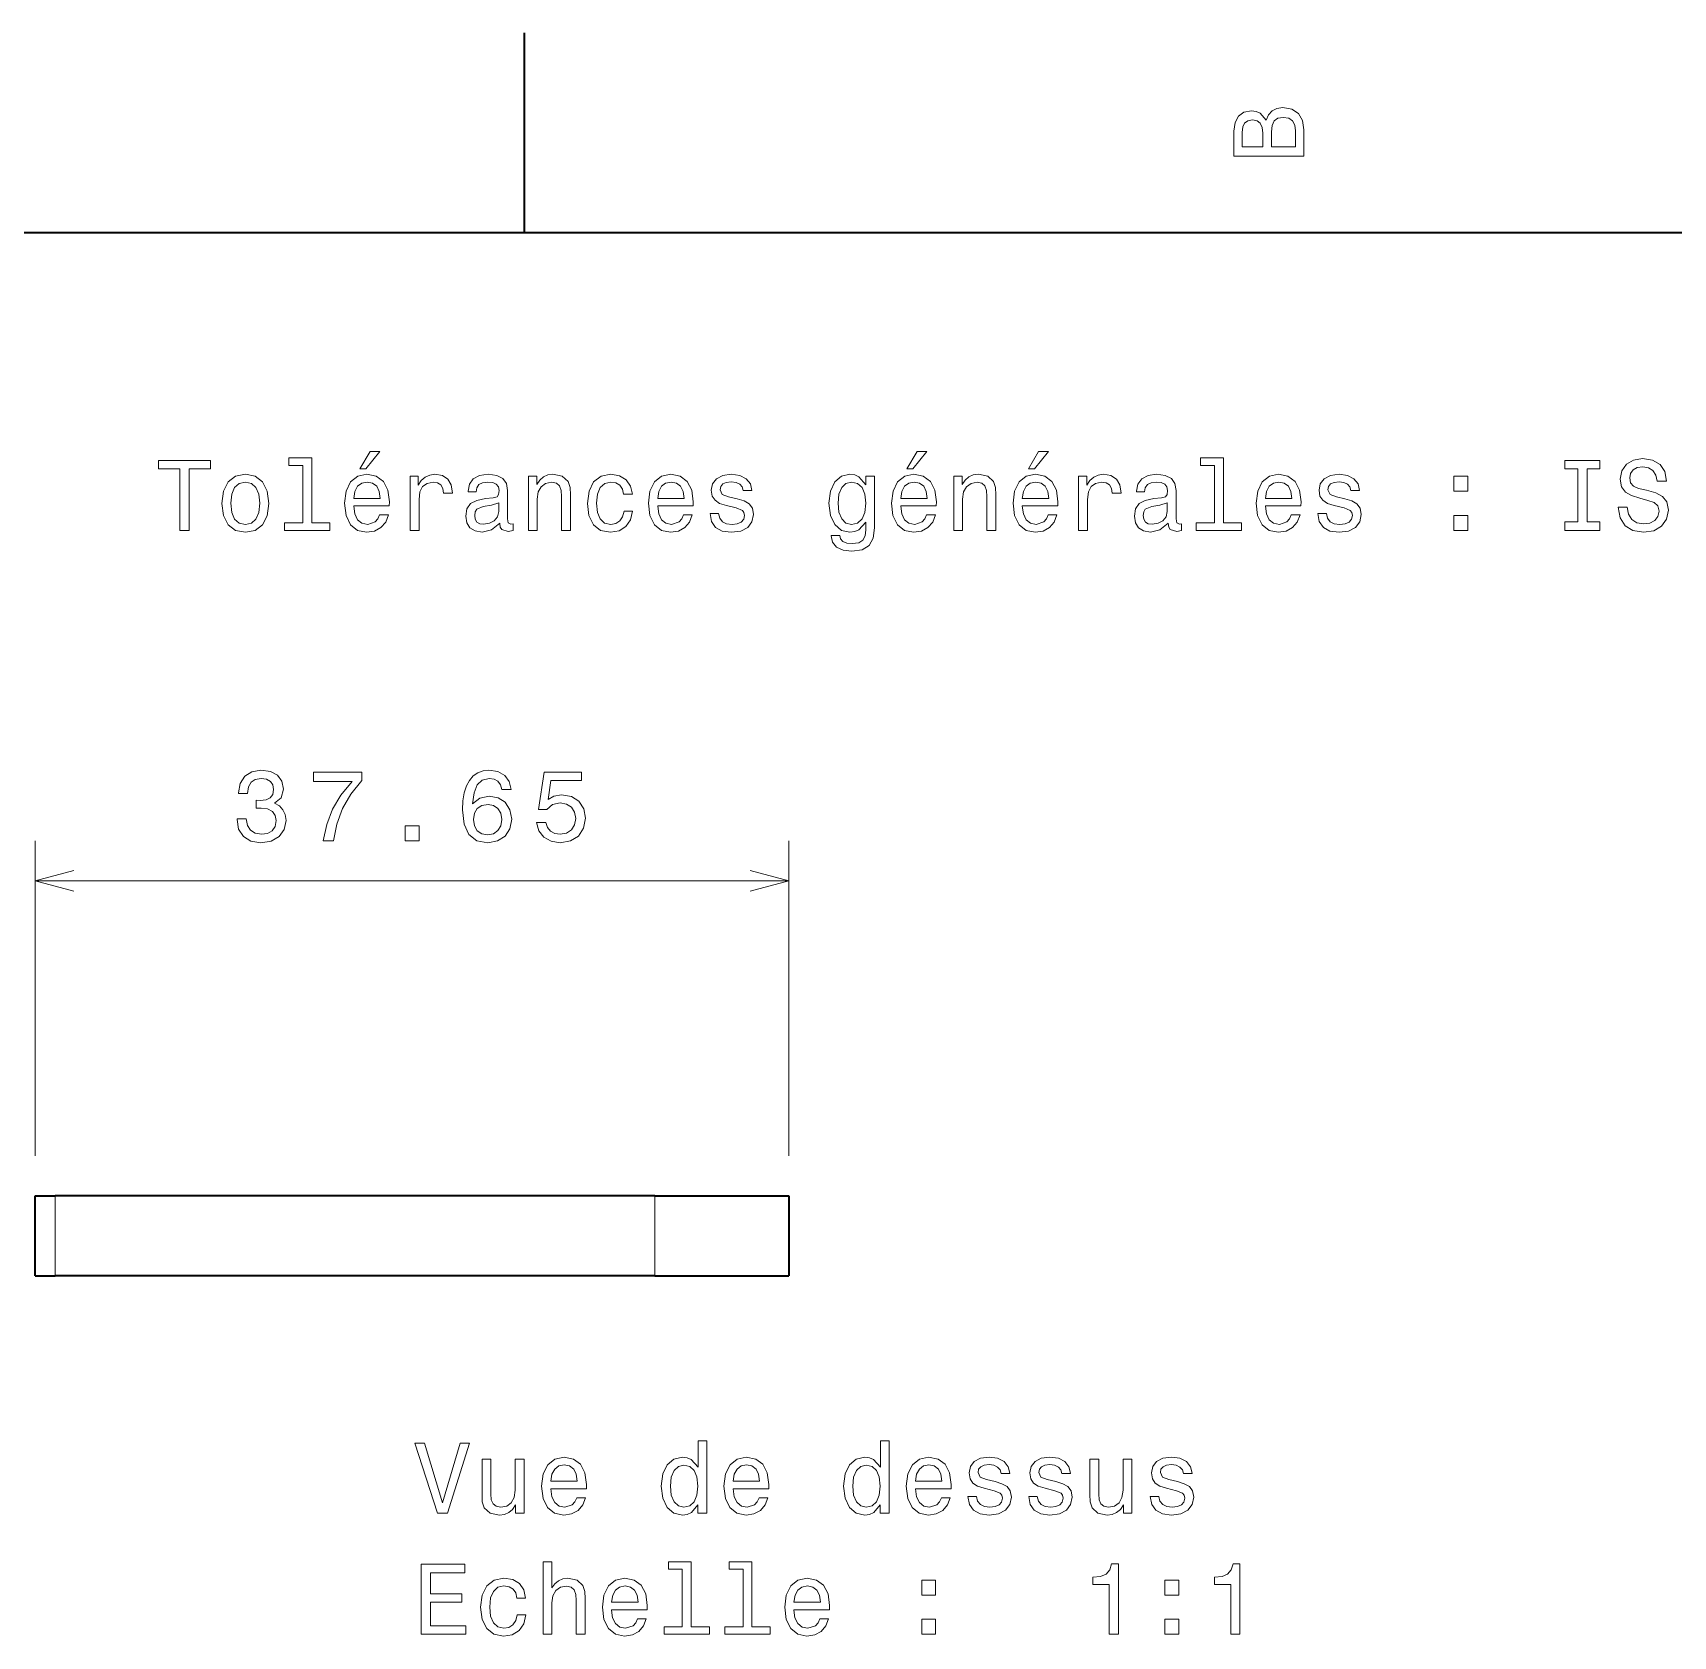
# Model space of a CAD drawing. Extents: x 0 to 297, y 0 to 210.
# Drawn here: x 123.9 to 205.9, y 129.9 to 210 of the extents above; entities that cross this region are included whole.
import ezdxf

# ---------------------------------------------------------------- set-up
doc = ezdxf.new("R2010")
doc.units = 0

msp = doc.modelspace()

# ---------------------------------------------------------------- linework, layer by layer
at = {"color": 7, "lineweight": 35, "ltscale": 0.25}
msp.add_line((148.5, 200), (148.5, 210), dxfattribs=at)
at = {"color": 7, "lineweight": 35}
for p, q in [((287, 200), (10, 200)), ((155.008911, 151.90387), (125.054321, 151.90387)), ((155.008911, 147.90387), (125.054321, 147.90387))]:
    msp.add_line(p, q, dxfattribs=at)
at = {"color": 7, "lineweight": 13, "ltscale": 0.393365}
for p, q in [((124.054321, 153.90387), (124.054321, 169.638489)), ((161.708862, 153.90387), (161.708862, 169.638489))]:
    msp.add_line(p, q, dxfattribs=at)
at = {"color": 7, "lineweight": 13}
msp.add_line((124.054321, 167.638489), (161.708862, 167.638489), dxfattribs=at)
at = {"color": 7, "lineweight": 35, "ltscale": 0.025}
for p, q in [((124.054321, 151.90387), (125.054321, 151.90387)), ((124.054321, 147.90387), (125.054321, 147.90387))]:
    msp.add_line(p, q, dxfattribs=at)
at = {"color": 7, "lineweight": 35, "ltscale": 0.1}
for p, q in [((124.054321, 147.90387), (124.054321, 151.90387)), ((161.708862, 151.90387), (161.708862, 147.90387))]:
    msp.add_line(p, q, dxfattribs=at)
at = {"color": 7, "lineweight": 13, "ltscale": 0.1}
for p, q in [((125.054321, 147.90387), (125.054321, 151.90387)), ((155.008911, 147.90387), (155.008911, 151.90387))]:
    msp.add_line(p, q, dxfattribs=at)
at = {"color": 7, "lineweight": 35, "ltscale": 0.167499}
for p, q in [((155.008911, 151.90387), (161.708862, 151.90387)), ((155.008911, 147.90387), (161.708862, 147.90387))]:
    msp.add_line(p, q, dxfattribs=at)
at = {"color": 7, "lineweight": 13}
for points in [[(185.542007, 205.630417), (185.249496, 205.983429), (185.052811, 206.074219), (184.81073, 206.104477), (184.432495, 206.03891), (184.160156, 205.842224), (183.993729, 205.524506), (183.933212, 205.080704), (183.933212, 203.835022), (187.433212, 203.835022), (187.433212, 205.151306), (187.36261, 205.620331), (187.155838, 205.968307), (186.828018, 206.185165), (186.384216, 206.260818), (186.08667, 206.215424), (185.839554, 206.094391), (185.65799, 205.897705)], [(187.014618, 205.095825), (187.014618, 204.298996), (185.809296, 204.298996), (185.809296, 205.050446), (185.844589, 205.368164), (185.9505, 205.595108), (186.132065, 205.731277), (186.394302, 205.776657), (186.671692, 205.731277), (186.863327, 205.605194), (186.979324, 205.393372)], [(185.385666, 204.984879), (185.385666, 204.298996), (184.351807, 204.298996), (184.351807, 205.025223), (184.382065, 205.297562), (184.472839, 205.489197), (184.629181, 205.605194), (184.86116, 205.645538), (185.093155, 205.600143), (185.254532, 205.479111), (185.355408, 205.272339)], [(131.286026, 185.143372), (131.75, 185.143372), (131.75, 188.219742), (132.809082, 188.219742), (132.809082, 188.643372), (130.221909, 188.643372), (130.221909, 188.219742), (131.286026, 188.219742)], [(137.42868, 188.391205), (137.42868, 185.516571), (136.515854, 185.516571), (136.515854, 185.143372), (138.780258, 185.143372), (138.780258, 185.516571), (137.872482, 185.516571), (137.872482, 188.764404), (136.732712, 188.764404), (136.732712, 188.391205)], [(140.278091, 188.219742), (140.575653, 188.219742), (141.276657, 189.077087), (140.782425, 189.077087)], [(167.602295, 188.219742), (167.899857, 188.219742), (168.600861, 189.077087), (168.106628, 189.077087)], [(173.674347, 188.219742), (173.971893, 188.219742), (174.672913, 189.077087), (174.178665, 189.077087)], [(182.969009, 188.391205), (182.969009, 185.516571), (182.056183, 185.516571), (182.056183, 185.143372), (184.320602, 185.143372), (184.320602, 185.516571), (183.412811, 185.516571), (183.412811, 188.764404), (182.273041, 188.764404), (182.273041, 188.391205)], [(201.114548, 185.567001), (200.469009, 185.567001), (200.469009, 185.143372), (202.22406, 185.143372), (202.22406, 185.567001), (201.578522, 185.567001), (201.578522, 188.219742), (202.22406, 188.219742), (202.22406, 188.643372), (200.469009, 188.643372), (200.469009, 188.219742), (201.114548, 188.219742)], [(203.585724, 186.298264), (203.126801, 186.298264), (203.227661, 185.763687), (203.479828, 185.370316), (203.868149, 185.133286), (204.392639, 185.047546), (204.912109, 185.128235), (205.30043, 185.350143), (205.547546, 185.69812), (205.638321, 186.157059), (205.562683, 186.570602), (205.350861, 186.837891), (205.007919, 187.014404), (204.548981, 187.145538), (204.155609, 187.241348), (203.898407, 187.35231), (203.752167, 187.513687), (203.706757, 187.765854), (203.752167, 187.992798), (203.88327, 188.164261), (204.085007, 188.280258), (204.362396, 188.320602), (204.644806, 188.270172), (204.866699, 188.134003), (205.01297, 187.907059), (205.083557, 187.599426), (205.542511, 187.599426), (205.542511, 187.609512), (205.461807, 188.083572), (205.224777, 188.4366), (204.851578, 188.658508), (204.34726, 188.734146), (203.893372, 188.658508), (203.540344, 188.446686), (203.313385, 188.118881), (203.232697, 187.695251), (203.298264, 187.317001), (203.489899, 187.059799), (203.792511, 186.888321), (204.206055, 186.757202), (204.614548, 186.641205), (204.92218, 186.530258), (205.108795, 186.368881), (205.174347, 186.106628), (205.113831, 185.83934), (204.957489, 185.637604), (204.720459, 185.51152), (204.412811, 185.471176), (204.069885, 185.526657), (203.807632, 185.688034), (203.641205, 185.950287)], [(133.378967, 186.494949), (133.459656, 185.879684), (133.69165, 185.425797), (134.059799, 185.143372), (134.554031, 185.047546), (135.043228, 185.143372), (135.411377, 185.420746), (135.643372, 185.874634), (135.729111, 186.494949), (135.643372, 187.110229), (135.411377, 187.569168), (135.043228, 187.846542), (134.554031, 187.947403), (134.059799, 187.846542), (133.69165, 187.564117), (133.459656, 187.110229)], [(139.970459, 186.368881), (141.745682, 186.368881), (141.750717, 186.575653), (141.670029, 187.155624), (141.44812, 187.58934), (141.095108, 187.851578), (140.626083, 187.947403), (140.167145, 187.846542), (139.814117, 187.564117), (139.587173, 187.105194), (139.506485, 186.5), (139.582138, 185.879684), (139.809082, 185.425797), (140.157059, 185.143372), (140.610947, 185.047546), (141.004318, 185.113113), (141.327087, 185.284576), (141.564117, 185.556915), (141.700287, 185.920029), (141.261536, 185.920029), (141.170746, 185.718292), (141.039627, 185.567001), (140.666428, 185.445969), (140.378967, 185.501434), (140.162109, 185.677948), (140.020889, 185.965424), (139.970459, 186.353745)], [(142.784576, 185.143372), (143.228394, 185.143372), (143.228394, 186.691635), (143.273773, 187.064835), (143.409943, 187.332138), (143.631851, 187.493515), (143.929398, 187.548996), (144.151291, 187.513687), (144.317719, 187.412827), (144.418594, 187.241348), (144.453888, 187.009369), (144.90274, 187.009369), (144.842224, 187.417862), (144.675797, 187.710373), (144.398422, 187.886887), (144.020172, 187.947403), (143.76297, 187.907059), (143.541061, 187.806198), (143.344376, 187.63472), (143.188034, 187.40274), (143.188034, 187.851578), (142.784576, 187.851578)], [(147.26297, 185.496399), (147.26297, 185.481262), (147.288177, 185.309799), (147.363831, 185.188766), (147.681549, 185.092941), (147.92868, 185.133286), (147.92868, 185.476227), (147.822769, 185.46109), (147.681549, 185.526657), (147.656342, 185.728394), (147.656342, 187.130402), (147.595825, 187.48848), (147.419312, 187.740631), (147.111664, 187.891937), (146.677948, 187.947403), (146.254318, 187.886887), (145.94165, 187.715424), (145.744965, 187.44812), (145.679398, 187.095108), (145.679398, 187.064835), (146.077805, 187.064835), (146.113113, 187.276657), (146.22406, 187.427948), (146.405624, 187.518738), (146.662827, 187.554031), (146.909943, 187.528824), (147.086456, 187.453171), (147.192368, 187.322052), (147.227661, 187.140488), (147.207489, 186.92868), (147.126801, 186.822769), (146.925079, 186.772339), (146.546829, 186.731995), (146.113113, 186.641205), (145.805481, 186.479828), (145.623917, 186.227661), (145.568451, 185.854462), (145.618881, 185.521606), (145.775223, 185.27449), (146.027374, 185.118149), (146.375366, 185.062683), (146.844376, 185.168594)], [(148.690201, 185.143372), (149.134003, 185.143372), (149.134003, 186.706772), (149.179398, 187.064835), (149.325653, 187.327087), (149.552597, 187.48848), (149.855194, 187.548996), (150.09726, 187.498566), (150.248566, 187.362396), (150.324203, 187.135452), (150.349426, 186.832855), (150.349426, 185.143372), (150.793228, 185.143372), (150.793228, 186.92363), (150.773056, 187.281708), (150.682281, 187.579254), (150.384735, 187.851578), (149.920746, 187.947403), (149.663544, 187.912109), (149.446686, 187.816284), (149.260086, 187.654892), (149.113831, 187.438034), (149.113831, 187.851578), (148.690201, 187.851578)], [(153.451004, 186.953888), (153.889771, 186.953888), (153.798996, 187.357346), (153.582138, 187.675079), (153.244232, 187.871765), (152.805481, 187.947403), (152.32132, 187.846542), (151.953171, 187.564117), (151.721191, 187.105194), (151.640488, 186.489914), (151.716141, 185.879684), (151.943085, 185.425797), (152.301147, 185.143372), (152.790344, 185.047546), (153.22406, 185.123199), (153.561966, 185.335007), (153.793945, 185.667862), (153.894806, 186.111664), (153.471191, 186.111664), (153.395538, 185.829254), (153.254318, 185.617432), (153.052597, 185.486313), (152.805481, 185.445969), (152.497833, 185.51152), (152.27594, 185.713257), (152.139771, 186.041061), (152.094376, 186.505035), (152.139771, 186.958939), (152.280975, 187.286743), (152.507935, 187.48848), (152.805481, 187.559082), (153.067719, 187.513687), (153.264404, 187.39769), (153.395538, 187.206055)], [(155.150574, 186.368881), (156.925797, 186.368881), (156.930832, 186.575653), (156.850143, 187.155624), (156.628235, 187.58934), (156.275223, 187.851578), (155.806198, 187.947403), (155.34726, 187.846542), (154.994232, 187.564117), (154.767288, 187.105194), (154.6866, 186.5), (154.762253, 185.879684), (154.989197, 185.425797), (155.337173, 185.143372), (155.791061, 185.047546), (156.184433, 185.113113), (156.507202, 185.284576), (156.744232, 185.556915), (156.880402, 185.920029), (156.44165, 185.920029), (156.350861, 185.718292), (156.219742, 185.567001), (155.846542, 185.445969), (155.559082, 185.501434), (155.342224, 185.677948), (155.201004, 185.965424), (155.150574, 186.353745)], [(159.124634, 186.721909), (158.695969, 186.822769), (158.378235, 186.938766), (158.272339, 187.175797), (158.302597, 187.342224), (158.408508, 187.463257), (158.579971, 187.53891), (158.827087, 187.569168), (159.064117, 187.53891), (159.250717, 187.44812), (159.371765, 187.311966), (159.422195, 187.130402), (159.855911, 187.130402), (159.855911, 187.140488), (159.780258, 187.468292), (159.573486, 187.72551), (159.250717, 187.886887), (158.827087, 187.947403), (158.398407, 187.886887), (158.085739, 187.720459), (157.889053, 187.473343), (157.828522, 187.16066), (157.873917, 186.858063), (158.015137, 186.646255), (158.247116, 186.494949), (158.585022, 186.389053), (159.079254, 186.268005), (159.381836, 186.141937), (159.46254, 186.041061), (159.492798, 185.889771), (159.447403, 185.703171), (159.32637, 185.561966), (159.129684, 185.471176), (158.867432, 185.440918), (158.590057, 185.471176), (158.388336, 185.577087), (158.252167, 185.748566), (158.196686, 185.985596), (157.768005, 185.985596), (157.838623, 185.582138), (158.045395, 185.289627), (158.373199, 185.113113), (158.827087, 185.047546), (159.301147, 185.113113), (159.649139, 185.289627), (159.860947, 185.572052), (159.9366, 185.940201), (159.881119, 186.257919), (159.724777, 186.474777), (159.467575, 186.615997)], [(165.978394, 185.264404), (165.978394, 187.851578), (165.554749, 187.851578), (165.554749, 187.412827), (165.206772, 187.811234), (164.994949, 187.912109), (164.757919, 187.947403), (164.329254, 187.846542), (163.996399, 187.564117), (163.779541, 187.110229), (163.703888, 186.5), (163.779541, 185.88472), (163.996399, 185.430832), (164.329254, 185.143372), (164.757919, 185.047546), (165, 185.082855), (165.201721, 185.17363), (165.554749, 185.556915), (165.554749, 185.17363), (165.514404, 184.871033), (165.403458, 184.654175), (165.191635, 184.528091), (164.873917, 184.482712), (164.596542, 184.51297), (164.399857, 184.588623), (164.283859, 184.719742), (164.248566, 184.896255), (163.819885, 184.896255), (163.819885, 184.876083), (163.885437, 184.553314), (164.087173, 184.311234), (164.409943, 184.154892), (164.848694, 184.099426), (165.373199, 184.175079), (165.721176, 184.386887), (165.917862, 184.755051)], [(167.294662, 186.368881), (169.069885, 186.368881), (169.074921, 186.575653), (168.994232, 187.155624), (168.772339, 187.58934), (168.419312, 187.851578), (167.950287, 187.947403), (167.491348, 187.846542), (167.138321, 187.564117), (166.911377, 187.105194), (166.830688, 186.5), (166.906342, 185.879684), (167.133286, 185.425797), (167.481262, 185.143372), (167.93515, 185.047546), (168.328522, 185.113113), (168.651291, 185.284576), (168.888321, 185.556915), (169.02449, 185.920029), (168.585724, 185.920029), (168.494949, 185.718292), (168.363831, 185.567001), (167.990631, 185.445969), (167.703171, 185.501434), (167.486313, 185.677948), (167.345093, 185.965424), (167.294662, 186.353745)], [(169.942352, 185.143372), (170.386169, 185.143372), (170.386169, 186.706772), (170.431549, 187.064835), (170.577805, 187.327087), (170.804749, 187.48848), (171.107346, 187.548996), (171.349426, 187.498566), (171.500717, 187.362396), (171.57637, 187.135452), (171.601578, 186.832855), (171.601578, 185.143372), (172.04538, 185.143372), (172.04538, 186.92363), (172.025208, 187.281708), (171.934433, 187.579254), (171.636887, 187.851578), (171.172913, 187.947403), (170.91571, 187.912109), (170.698853, 187.816284), (170.512238, 187.654892), (170.365997, 187.438034), (170.365997, 187.851578), (169.942352, 187.851578)], [(173.366714, 186.368881), (175.141922, 186.368881), (175.146973, 186.575653), (175.066284, 187.155624), (174.844376, 187.58934), (174.491348, 187.851578), (174.022339, 187.947403), (173.5634, 187.846542), (173.210373, 187.564117), (172.983429, 187.105194), (172.90274, 186.5), (172.978378, 185.879684), (173.205322, 185.425797), (173.553314, 185.143372), (174.007202, 185.047546), (174.400574, 185.113113), (174.723343, 185.284576), (174.960373, 185.556915), (175.096542, 185.920029), (174.657776, 185.920029), (174.567001, 185.718292), (174.435883, 185.567001), (174.062683, 185.445969), (173.775208, 185.501434), (173.55835, 185.677948), (173.417145, 185.965424), (173.366714, 186.353745)], [(176.180832, 185.143372), (176.624634, 185.143372), (176.624634, 186.691635), (176.670029, 187.064835), (176.806183, 187.332138), (177.028091, 187.493515), (177.325638, 187.548996), (177.547546, 187.513687), (177.713974, 187.412827), (177.814835, 187.241348), (177.850143, 187.009369), (178.298981, 187.009369), (178.238464, 187.417862), (178.072037, 187.710373), (177.794662, 187.886887), (177.416412, 187.947403), (177.15921, 187.907059), (176.937317, 187.806198), (176.740631, 187.63472), (176.58429, 187.40274), (176.58429, 187.851578), (176.180832, 187.851578)], [(180.65921, 185.496399), (180.65921, 185.481262), (180.684433, 185.309799), (180.760071, 185.188766), (181.077805, 185.092941), (181.324921, 185.133286), (181.324921, 185.476227), (181.219009, 185.46109), (181.077805, 185.526657), (181.052582, 185.728394), (181.052582, 187.130402), (180.992065, 187.48848), (180.815552, 187.740631), (180.507919, 187.891937), (180.074203, 187.947403), (179.650574, 187.886887), (179.337891, 187.715424), (179.141205, 187.44812), (179.075638, 187.095108), (179.075638, 187.064835), (179.47406, 187.064835), (179.509369, 187.276657), (179.620316, 187.427948), (179.801865, 187.518738), (180.059067, 187.554031), (180.306183, 187.528824), (180.482697, 187.453171), (180.588608, 187.322052), (180.623917, 187.140488), (180.603745, 186.92868), (180.523041, 186.822769), (180.32132, 186.772339), (179.943085, 186.731995), (179.509369, 186.641205), (179.201721, 186.479828), (179.020172, 186.227661), (178.964691, 185.854462), (179.015121, 185.521606), (179.171463, 185.27449), (179.42363, 185.118149), (179.771606, 185.062683), (180.240631, 185.168594)], [(185.510803, 186.368881), (187.286011, 186.368881), (187.291061, 186.575653), (187.210358, 187.155624), (186.988464, 187.58934), (186.635437, 187.851578), (186.166412, 187.947403), (185.707489, 187.846542), (185.354462, 187.564117), (185.127518, 187.105194), (185.046814, 186.5), (185.122467, 185.879684), (185.349411, 185.425797), (185.697403, 185.143372), (186.151291, 185.047546), (186.544662, 185.113113), (186.867432, 185.284576), (187.104462, 185.556915), (187.240631, 185.920029), (186.801865, 185.920029), (186.71109, 185.718292), (186.579956, 185.567001), (186.206757, 185.445969), (185.919296, 185.501434), (185.702438, 185.677948), (185.561234, 185.965424), (185.510803, 186.353745)], [(189.484863, 186.721909), (189.056183, 186.822769), (188.738464, 186.938766), (188.632553, 187.175797), (188.662811, 187.342224), (188.768723, 187.463257), (188.940186, 187.53891), (189.187317, 187.569168), (189.424347, 187.53891), (189.610947, 187.44812), (189.731979, 187.311966), (189.78241, 187.130402), (190.216125, 187.130402), (190.216125, 187.140488), (190.140472, 187.468292), (189.933716, 187.72551), (189.610947, 187.886887), (189.187317, 187.947403), (188.758636, 187.886887), (188.445953, 187.720459), (188.249268, 187.473343), (188.188751, 187.16066), (188.234146, 186.858063), (188.375351, 186.646255), (188.60733, 186.494949), (188.945236, 186.389053), (189.439468, 186.268005), (189.742065, 186.141937), (189.822754, 186.041061), (189.853012, 185.889771), (189.807632, 185.703171), (189.686584, 185.561966), (189.489899, 185.471176), (189.227661, 185.440918), (188.950287, 185.471176), (188.74855, 185.577087), (188.612381, 185.748566), (188.556915, 185.985596), (188.128235, 185.985596), (188.198837, 185.582138), (188.405609, 185.289627), (188.733429, 185.113113), (189.187317, 185.047546), (189.661377, 185.113113), (190.009354, 185.289627), (190.221176, 185.572052), (190.296814, 185.940201), (190.241348, 186.257919), (190.085007, 186.474777), (189.827805, 186.615997)], [(194.926514, 187.100143), (195.622467, 187.100143), (195.622467, 187.851578), (194.926514, 187.851578)], [(133.832855, 186.5), (133.878235, 186.953888), (134.019455, 187.281708), (134.246399, 187.483429), (134.554031, 187.554031), (134.856628, 187.483429), (135.083572, 187.286743), (135.224777, 186.953888), (135.275223, 186.5), (135.224777, 186.041061), (135.083572, 185.708206), (134.856628, 185.506485), (134.554031, 185.440918), (134.246399, 185.506485), (134.019455, 185.708206), (133.878235, 186.041061)], [(139.970459, 186.742081), (140.02594, 187.090057), (140.162109, 187.34726), (140.368881, 187.503601), (140.641205, 187.559082), (140.908508, 187.503601), (141.11528, 187.34726), (141.241348, 187.090057), (141.286743, 186.742081)], [(155.150574, 186.742081), (155.206055, 187.090057), (155.342224, 187.34726), (155.548996, 187.503601), (155.82132, 187.559082), (156.088623, 187.503601), (156.295395, 187.34726), (156.421478, 187.090057), (156.466858, 186.742081)], [(164.162827, 186.5), (164.208206, 186.948853), (164.344376, 187.281708), (164.556198, 187.478394), (164.838623, 187.548996), (165.136169, 187.478394), (165.358063, 187.281708), (165.494232, 186.948853), (165.544662, 186.5), (165.494232, 186.041061), (165.358063, 185.713257), (165.136169, 185.51152), (164.838623, 185.445969), (164.556198, 185.51152), (164.344376, 185.713257), (164.208206, 186.046112)], [(167.294662, 186.742081), (167.350143, 187.090057), (167.486313, 187.34726), (167.693085, 187.503601), (167.965424, 187.559082), (168.232712, 187.503601), (168.439484, 187.34726), (168.565552, 187.090057), (168.610947, 186.742081)], [(173.366714, 186.742081), (173.42218, 187.090057), (173.55835, 187.34726), (173.765121, 187.503601), (174.03746, 187.559082), (174.304749, 187.503601), (174.51152, 187.34726), (174.637604, 187.090057), (174.682983, 186.742081)], [(185.510803, 186.742081), (185.566269, 187.090057), (185.702438, 187.34726), (185.90921, 187.503601), (186.181549, 187.559082), (186.448837, 187.503601), (186.655609, 187.34726), (186.781693, 187.090057), (186.827087, 186.742081)], [(147.21254, 186.091492), (147.152023, 185.829254), (146.990631, 185.627518), (146.748566, 185.496399), (146.451004, 185.451004), (146.259369, 185.476227), (146.123199, 185.556915), (146.03746, 185.69812), (146.012253, 185.894806), (146.032425, 186.07132), (146.113113, 186.197403), (146.435883, 186.338623), (146.844376, 186.399139), (147.21254, 186.520172)], [(180.60878, 186.091492), (180.548264, 185.829254), (180.386887, 185.627518), (180.144806, 185.496399), (179.84726, 185.451004), (179.655609, 185.476227), (179.51944, 185.556915), (179.433716, 185.69812), (179.408493, 185.894806), (179.428665, 186.07132), (179.509369, 186.197403), (179.832123, 186.338623), (180.240631, 186.399139), (180.60878, 186.520172)], [(194.926514, 185.143372), (195.622467, 185.143372), (195.622467, 185.894806), (194.926514, 185.894806)], [(134.13855, 170.737915), (134.13855, 170.702606), (134.219238, 170.21846), (134.456299, 169.855347), (134.829468, 169.623352), (135.32373, 169.537628), (135.848267, 169.623352), (136.241577, 169.845261), (136.493774, 170.198288), (136.584595, 170.652176), (136.544189, 170.949738), (136.433228, 171.191803), (136.251709, 171.378403), (136.009644, 171.514572), (136.337402, 171.786896), (136.453491, 172.220612), (136.377808, 172.613983), (136.160889, 172.911545), (135.807861, 173.098145), (135.32373, 173.163696), (134.869873, 173.083008), (134.521851, 172.861115), (134.294922, 172.508087), (134.219238, 172.039063), (134.219238, 172.003754), (134.668091, 172.003754), (134.708496, 172.326538), (134.8396, 172.558517), (135.051392, 172.699738), (135.348999, 172.750153), (135.611206, 172.709808), (135.802856, 172.603912), (135.918823, 172.432434), (135.964233, 172.200439), (135.918823, 171.953339), (135.797852, 171.786896), (135.58606, 171.686035), (135.298584, 171.655777), (135.101807, 171.660828), (135.101807, 171.262405), (135.348999, 171.272491), (135.666748, 171.227112), (135.903687, 171.106079), (136.044922, 170.909393), (136.095337, 170.652176), (136.039917, 170.35968), (135.893677, 170.142822), (135.661621, 170.006653), (135.354004, 169.961258), (135.036255, 170.011688), (134.804321, 170.162994), (134.658081, 170.40506), (134.602539, 170.737915)], [(138.44458, 169.638489), (138.953979, 169.638489), (139.120361, 170.470612), (139.412842, 171.247284), (139.826416, 171.96846), (140.366089, 172.644257), (140.366089, 173.062836), (137.965454, 173.062836), (137.965454, 172.603912), (139.881836, 172.603912), (139.327148, 171.923065), (138.908569, 171.211975), (138.616089, 170.45549)], [(147.828125, 172.195404), (147.7323, 172.603912), (147.510376, 172.906494), (147.16748, 173.098145), (146.723633, 173.163696), (146.426147, 173.128403), (146.168945, 173.032578), (145.941895, 172.876251), (145.750366, 172.654343), (145.598999, 172.376953), (145.488037, 172.039063), (145.41748, 171.640656), (145.397339, 171.191803), (145.478027, 170.475662), (145.725098, 169.956207), (146.123535, 169.643524), (146.668213, 169.537628), (147.157349, 169.628403), (147.530518, 169.865433), (147.772583, 170.238632), (147.858398, 170.712708), (147.772583, 171.191803), (147.540649, 171.559967), (147.182617, 171.791946), (146.73877, 171.872635), (146.259644, 171.771774), (145.901611, 171.484314), (145.977295, 172.039063), (146.138672, 172.437469), (146.385742, 172.674515), (146.728638, 172.755203), (146.980835, 172.714859), (147.172485, 172.608948), (147.298584, 172.432434), (147.364136, 172.195404)], [(149.103149, 170.551315), (149.214111, 170.137772), (149.461182, 169.815002), (149.824341, 169.613281), (150.288208, 169.537628), (150.797607, 169.628403), (151.196045, 169.875519), (151.448242, 170.26889), (151.544067, 170.773224), (151.458252, 171.242233), (151.216187, 171.610382), (150.838013, 171.847412), (150.348755, 171.933167), (149.970581, 171.872635), (149.677979, 171.706207), (149.819214, 172.649292), (151.352417, 172.649292), (151.352417, 173.062836), (149.481323, 173.062836), (149.203979, 171.20694), (149.607422, 171.20694), (149.899902, 171.44397), (150.273193, 171.529694), (150.595947, 171.474213), (150.843018, 171.312836), (150.99939, 171.06572), (151.05481, 170.748001), (150.99939, 170.430267), (150.838013, 170.183167), (150.59082, 170.026825), (150.273193, 169.971344), (150.005859, 170.006653), (149.799072, 170.122635), (149.647827, 170.304199), (149.572144, 170.551315)], [(147.369141, 170.707642), (147.313721, 170.389923), (147.172485, 170.147858), (146.945557, 169.986481), (146.663086, 169.936035), (146.365601, 169.986481), (146.138672, 170.142822), (145.992432, 170.384888), (145.947021, 170.702606), (145.997437, 171.015289), (146.138672, 171.252319), (146.370605, 171.403625), (146.68335, 171.459091), (146.955688, 171.403625), (147.172485, 171.257355), (147.313721, 171.020325)], [(142.533691, 169.638489), (143.229614, 169.638489), (143.229614, 170.389923), (142.533691, 170.389923)], [(145.27713, 139.552292), (144.399597, 136.571732), (143.496872, 139.552292), (143.017761, 139.552292), (144.147446, 136.047241), (144.651764, 136.047241), (145.756226, 139.552292)], [(157.164017, 136.465836), (157.164017, 136.047241), (157.607819, 136.047241), (157.607819, 139.668274), (157.169052, 139.668274), (157.169052, 138.341904), (156.831161, 138.725189), (156.62439, 138.815979), (156.38736, 138.851273), (155.958679, 138.750412), (155.625824, 138.467987), (155.408966, 138.014099), (155.333328, 137.40387), (155.408966, 136.79364), (155.625824, 136.334702), (155.958679, 136.047241), (156.38736, 135.951416), (156.62439, 135.986725), (156.836197, 136.077499)], [(166.272079, 136.465836), (166.272079, 136.047241), (166.715881, 136.047241), (166.715881, 139.668274), (166.27713, 139.668274), (166.27713, 138.341904), (165.939224, 138.725189), (165.732452, 138.815979), (165.495422, 138.851273), (165.066757, 138.750412), (164.733902, 138.467987), (164.517044, 138.014099), (164.441391, 137.40387), (164.517044, 136.79364), (164.733902, 136.334702), (165.066757, 136.047241), (165.495422, 135.951416), (165.732452, 135.986725), (165.944275, 136.077499)], [(148.479568, 138.755447), (148.035767, 138.755447), (148.035767, 137.192047), (147.985336, 136.828949), (147.839081, 136.566696), (147.612137, 136.405304), (147.31459, 136.354874), (147.07756, 136.395218), (146.926254, 136.516266), (146.84053, 136.723038), (146.820358, 137.015533), (146.820358, 138.755447), (146.376556, 138.755447), (146.376556, 136.975189), (146.391678, 136.617126), (146.487503, 136.31958), (146.780014, 136.047241), (147.249023, 135.951416), (147.50119, 135.986725), (147.718048, 136.077499), (147.904648, 136.233841), (148.055939, 136.460785), (148.055939, 136.047241), (148.479568, 136.047241)], [(149.816025, 137.272751), (151.591248, 137.272751), (151.596283, 137.479523), (151.515594, 138.059494), (151.293701, 138.49321), (150.940674, 138.755447), (150.471649, 138.851273), (150.012711, 138.750412), (149.659683, 138.467987), (149.432739, 138.009064), (149.352051, 137.40387), (149.427704, 136.783554), (149.654648, 136.329666), (150.002625, 136.047241), (150.456512, 135.951416), (150.849884, 136.016983), (151.172653, 136.188446), (151.409683, 136.460785), (151.545853, 136.823898), (151.107101, 136.823898), (151.016312, 136.622162), (150.885193, 136.470871), (150.511993, 136.349838), (150.224533, 136.405304), (150.007675, 136.581818), (149.866455, 136.869293), (149.816025, 137.257614)], [(158.924103, 137.272751), (160.69931, 137.272751), (160.704361, 137.479523), (160.623672, 138.059494), (160.401764, 138.49321), (160.048737, 138.755447), (159.579712, 138.851273), (159.120789, 138.750412), (158.767761, 138.467987), (158.540817, 138.009064), (158.460129, 137.40387), (158.535767, 136.783554), (158.762711, 136.329666), (159.110703, 136.047241), (159.56459, 135.951416), (159.957962, 136.016983), (160.280731, 136.188446), (160.517761, 136.460785), (160.653931, 136.823898), (160.215164, 136.823898), (160.12439, 136.622162), (159.993256, 136.470871), (159.620071, 136.349838), (159.332596, 136.405304), (159.115738, 136.581818), (158.974533, 136.869293), (158.924103, 137.257614)], [(168.032166, 137.272751), (169.807388, 137.272751), (169.812424, 137.479523), (169.731735, 138.059494), (169.509827, 138.49321), (169.156815, 138.755447), (168.68779, 138.851273), (168.228851, 138.750412), (167.875824, 138.467987), (167.64888, 138.009064), (167.568192, 137.40387), (167.643845, 136.783554), (167.870789, 136.329666), (168.218765, 136.047241), (168.672653, 135.951416), (169.066025, 136.016983), (169.388794, 136.188446), (169.625824, 136.460785), (169.761993, 136.823898), (169.323242, 136.823898), (169.232452, 136.622162), (169.101334, 136.470871), (168.728134, 136.349838), (168.440674, 136.405304), (168.223816, 136.581818), (168.082596, 136.869293), (168.032166, 137.257614)], [(172.006226, 137.625778), (171.57756, 137.726639), (171.259827, 137.842636), (171.153931, 138.079666), (171.184189, 138.246094), (171.2901, 138.367126), (171.461563, 138.44278), (171.708679, 138.473038), (171.945709, 138.44278), (172.132309, 138.35199), (172.253357, 138.215836), (172.303787, 138.034271), (172.737503, 138.034271), (172.737503, 138.044357), (172.66185, 138.372162), (172.455078, 138.629379), (172.132309, 138.790756), (171.708679, 138.851273), (171.279999, 138.790756), (170.967331, 138.624329), (170.770645, 138.377213), (170.710114, 138.064529), (170.755508, 137.761932), (170.896729, 137.550125), (171.128708, 137.398819), (171.466614, 137.292923), (171.960846, 137.171875), (172.263428, 137.045807), (172.344131, 136.944931), (172.37439, 136.79364), (172.328995, 136.60704), (172.207962, 136.465836), (172.011276, 136.375046), (171.749023, 136.344788), (171.471649, 136.375046), (171.269928, 136.480957), (171.133759, 136.652435), (171.078278, 136.889465), (170.649597, 136.889465), (170.720215, 136.486008), (170.926987, 136.193497), (171.254791, 136.016983), (171.708679, 135.951416), (172.182739, 136.016983), (172.530731, 136.193497), (172.742538, 136.475922), (172.818192, 136.84407), (172.762711, 137.161789), (172.606369, 137.378647), (172.349167, 137.519867)], [(175.042252, 137.625778), (174.613586, 137.726639), (174.295853, 137.842636), (174.189941, 138.079666), (174.220215, 138.246094), (174.326111, 138.367126), (174.497589, 138.44278), (174.744705, 138.473038), (174.981735, 138.44278), (175.168335, 138.35199), (175.289368, 138.215836), (175.339813, 138.034271), (175.773529, 138.034271), (175.773529, 138.044357), (175.697876, 138.372162), (175.491104, 138.629379), (175.168335, 138.790756), (174.744705, 138.851273), (174.316025, 138.790756), (174.003357, 138.624329), (173.806671, 138.377213), (173.74614, 138.064529), (173.791534, 137.761932), (173.932739, 137.550125), (174.164734, 137.398819), (174.502625, 137.292923), (174.996857, 137.171875), (175.299454, 137.045807), (175.380157, 136.944931), (175.4104, 136.79364), (175.365021, 136.60704), (175.243988, 136.465836), (175.047302, 136.375046), (174.785049, 136.344788), (174.507675, 136.375046), (174.305939, 136.480957), (174.169769, 136.652435), (174.114304, 136.889465), (173.685623, 136.889465), (173.756226, 136.486008), (173.962997, 136.193497), (174.290817, 136.016983), (174.744705, 135.951416), (175.218765, 136.016983), (175.566742, 136.193497), (175.778564, 136.475922), (175.854218, 136.84407), (175.798737, 137.161789), (175.642395, 137.378647), (175.385193, 137.519867)], [(178.839798, 138.755447), (178.395996, 138.755447), (178.395996, 137.192047), (178.345566, 136.828949), (178.19931, 136.566696), (177.972366, 136.405304), (177.67482, 136.354874), (177.43779, 136.395218), (177.286484, 136.516266), (177.200745, 136.723038), (177.180573, 137.015533), (177.180573, 138.755447), (176.736786, 138.755447), (176.736786, 136.975189), (176.751907, 136.617126), (176.847733, 136.31958), (177.140228, 136.047241), (177.609253, 135.951416), (177.86142, 135.986725), (178.078278, 136.077499), (178.264877, 136.233841), (178.416168, 136.460785), (178.416168, 136.047241), (178.839798, 136.047241)], [(181.114304, 137.625778), (180.685623, 137.726639), (180.367905, 137.842636), (180.261993, 138.079666), (180.292252, 138.246094), (180.398163, 138.367126), (180.569626, 138.44278), (180.816742, 138.473038), (181.053772, 138.44278), (181.240387, 138.35199), (181.36142, 138.215836), (181.41185, 138.034271), (181.845566, 138.034271), (181.845566, 138.044357), (181.769913, 138.372162), (181.563141, 138.629379), (181.240387, 138.790756), (180.816742, 138.851273), (180.388077, 138.790756), (180.075394, 138.624329), (179.878708, 138.377213), (179.818192, 138.064529), (179.863586, 137.761932), (180.004791, 137.550125), (180.236771, 137.398819), (180.574677, 137.292923), (181.068909, 137.171875), (181.371506, 137.045807), (181.452194, 136.944931), (181.482452, 136.79364), (181.437073, 136.60704), (181.316025, 136.465836), (181.119339, 136.375046), (180.857086, 136.344788), (180.579712, 136.375046), (180.377991, 136.480957), (180.241821, 136.652435), (180.18634, 136.889465), (179.757675, 136.889465), (179.828278, 136.486008), (180.035049, 136.193497), (180.362854, 136.016983), (180.816742, 135.951416), (181.290802, 136.016983), (181.638794, 136.193497), (181.850616, 136.475922), (181.926254, 136.84407), (181.870789, 137.161789), (181.714447, 137.378647), (181.457245, 137.519867)], [(149.816025, 137.64595), (149.871506, 137.993927), (150.007675, 138.251129), (150.214447, 138.407471), (150.486786, 138.462952), (150.754074, 138.407471), (150.960846, 138.251129), (151.086929, 137.993927), (151.132309, 137.64595)], [(156.462997, 138.452866), (156.755508, 138.382263), (156.977417, 138.185577), (157.108536, 137.857758), (157.158966, 137.40387), (157.108536, 136.944931), (156.977417, 136.617126), (156.755508, 136.41539), (156.462997, 136.349838), (156.185623, 136.41539), (155.973816, 136.617126), (155.832596, 136.949982), (155.787216, 137.40387), (155.832596, 137.852722), (155.973816, 138.180527), (156.185623, 138.382263)], [(158.924103, 137.64595), (158.979568, 137.993927), (159.115738, 138.251129), (159.32251, 138.407471), (159.594849, 138.462952), (159.862137, 138.407471), (160.068909, 138.251129), (160.194992, 137.993927), (160.240387, 137.64595)], [(165.571075, 138.452866), (165.863586, 138.382263), (166.08548, 138.185577), (166.216614, 137.857758), (166.267044, 137.40387), (166.216614, 136.944931), (166.08548, 136.617126), (165.863586, 136.41539), (165.571075, 136.349838), (165.293701, 136.41539), (165.081879, 136.617126), (164.940674, 136.949982), (164.895279, 137.40387), (164.940674, 137.852722), (165.081879, 138.180527), (165.293701, 138.382263)], [(168.032166, 137.64595), (168.087646, 137.993927), (168.223816, 138.251129), (168.430588, 138.407471), (168.702911, 138.462952), (168.970215, 138.407471), (169.176987, 138.251129), (169.30307, 137.993927), (169.34845, 137.64595)], [(149.427704, 130.000412), (149.871506, 130.000412), (149.871506, 131.563812), (149.916901, 131.921875), (150.063141, 132.184128), (150.2901, 132.34552), (150.592682, 132.406036), (150.834763, 132.355606), (150.986053, 132.219437), (151.061707, 131.992493), (151.086929, 131.689896), (151.086929, 130.000412), (151.530731, 130.000412), (151.530731, 131.78067), (151.510559, 132.138733), (151.419769, 132.436295), (151.122223, 132.708618), (150.658249, 132.804443), (150.406082, 132.76915), (150.189224, 132.673325), (150.007675, 132.522018), (149.871506, 132.315247), (149.871506, 133.621445), (149.427704, 133.621445)], [(156.382309, 133.248245), (156.382309, 130.373611), (155.469482, 130.373611), (155.469482, 130.000412), (157.733902, 130.000412), (157.733902, 130.373611), (156.826111, 130.373611), (156.826111, 133.621445), (155.68634, 133.621445), (155.68634, 133.248245)], [(159.418335, 133.248245), (159.418335, 130.373611), (158.505508, 130.373611), (158.505508, 130.000412), (160.769928, 130.000412), (160.769928, 130.373611), (159.862137, 130.373611), (159.862137, 133.621445), (158.722366, 133.621445), (158.722366, 133.248245)], [(143.34053, 130.000412), (145.55954, 130.000412), (145.55954, 130.424042), (143.804504, 130.424042), (143.804504, 131.609207), (145.367905, 131.609207), (145.367905, 132.027786), (143.804504, 132.027786), (143.804504, 133.076782), (145.519196, 133.076782), (145.519196, 133.500412), (143.34053, 133.500412)], [(148.116455, 131.810928), (148.555222, 131.810928), (148.464447, 132.214386), (148.247589, 132.53212), (147.909683, 132.728806), (147.470932, 132.804443), (146.986786, 132.703583), (146.618622, 132.421158), (146.386642, 131.962234), (146.305939, 131.346954), (146.381592, 130.736725), (146.608536, 130.282837), (146.966614, 130.000412), (147.455795, 129.904587), (147.889511, 129.98024), (148.227417, 130.192047), (148.459396, 130.524902), (148.560272, 130.968704), (148.136642, 130.968704), (148.060989, 130.686295), (147.919769, 130.474472), (147.718048, 130.343353), (147.470932, 130.303009), (147.1633, 130.368561), (146.941391, 130.570297), (146.805222, 130.898102), (146.759827, 131.362091), (146.805222, 131.815979), (146.946426, 132.143784), (147.173386, 132.34552), (147.470932, 132.416122), (147.73317, 132.370728), (147.929871, 132.25473), (148.060989, 132.063095)], [(152.852051, 131.225922), (154.627274, 131.225922), (154.632309, 131.432693), (154.55162, 132.012665), (154.329712, 132.446381), (153.9767, 132.708618), (153.507675, 132.804443), (153.048737, 132.703583), (152.695709, 132.421158), (152.468765, 131.962234), (152.388077, 131.35704), (152.46373, 130.736725), (152.690674, 130.282837), (153.038651, 130.000412), (153.492538, 129.904587), (153.88591, 129.970154), (154.208679, 130.141617), (154.445709, 130.413956), (154.581879, 130.777069), (154.143127, 130.777069), (154.052338, 130.575333), (153.921219, 130.424042), (153.548019, 130.303009), (153.260559, 130.358475), (153.043701, 130.534988), (152.902481, 130.822464), (152.852051, 131.210785)], [(161.960129, 131.225922), (163.735336, 131.225922), (163.740387, 131.432693), (163.659698, 132.012665), (163.43779, 132.446381), (163.084763, 132.708618), (162.615738, 132.804443), (162.156815, 132.703583), (161.803787, 132.421158), (161.576843, 131.962234), (161.49614, 131.35704), (161.571793, 130.736725), (161.798737, 130.282837), (162.146729, 130.000412), (162.600616, 129.904587), (162.993988, 129.970154), (163.316757, 130.141617), (163.553787, 130.413956), (163.689941, 130.777069), (163.25119, 130.777069), (163.160416, 130.575333), (163.029282, 130.424042), (162.656082, 130.303009), (162.368622, 130.358475), (162.151764, 130.534988), (162.010559, 130.822464), (161.960129, 131.210785)], [(177.705078, 130.000412), (178.164001, 130.000412), (178.164001, 133.525635), (177.821075, 133.525635), (177.730286, 133.217987), (177.548737, 133.011215), (177.271362, 132.890182), (176.888077, 132.849838), (176.888077, 132.49176), (177.705078, 132.49176)], [(183.77713, 130.000412), (184.236053, 130.000412), (184.236053, 133.525635), (183.893112, 133.525635), (183.802338, 133.217987), (183.620789, 133.011215), (183.343399, 132.890182), (182.960114, 132.849838), (182.960114, 132.49176), (183.77713, 132.49176)], [(152.852051, 131.599121), (152.907532, 131.947098), (153.043701, 132.2043), (153.250473, 132.360641), (153.522797, 132.416122), (153.7901, 132.360641), (153.996872, 132.2043), (154.12294, 131.947098), (154.168335, 131.599121)], [(161.960129, 131.599121), (162.015594, 131.947098), (162.151764, 132.2043), (162.358536, 132.360641), (162.630875, 132.416122), (162.898163, 132.360641), (163.104935, 132.2043), (163.231018, 131.947098), (163.276398, 131.599121)], [(168.339813, 131.957184), (169.035767, 131.957184), (169.035767, 132.708618), (168.339813, 132.708618)], [(180.483887, 131.957184), (181.179855, 131.957184), (181.179855, 132.708618), (180.483887, 132.708618)], [(168.339813, 130.000412), (169.035767, 130.000412), (169.035767, 130.751846), (168.339813, 130.751846)], [(180.483887, 130.000412), (181.179855, 130.000412), (181.179855, 130.751846), (180.483887, 130.751846)]]:
    msp.add_lwpolyline(points, close=True, dxfattribs=at)
for points in [[(125.986206, 168.156128), (124.054321, 167.638489), (125.986206, 167.12085)], [(159.776978, 167.12085), (161.708862, 167.638489), (159.776978, 168.156128)]]:
    msp.add_lwpolyline(points, dxfattribs=at)

doc.saveas('drawing.dxf')
